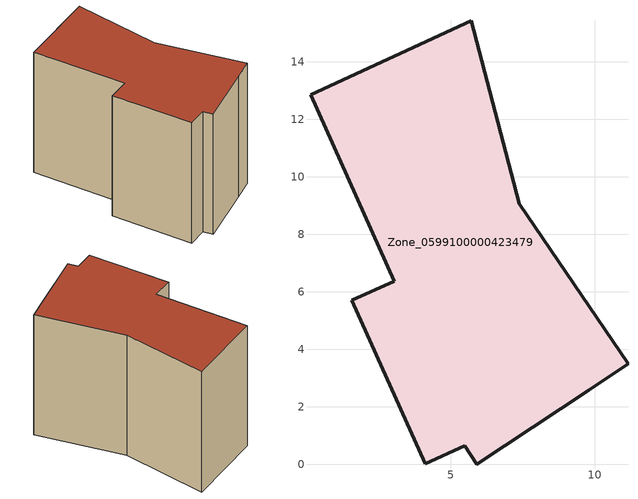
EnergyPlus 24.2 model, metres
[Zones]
Zone_0599100000423479
 floor ground (C_G): 1.55,5.7 3.04,6.36 0.12,12.85 5.71,15.43 7.39,9.06 11.16,3.5 9.8,2.58 5.9,0 5.48,0.64 4.11,0.02 z0
 wall outside (C_F): 3.04,6.36 1.55,5.7 4.11,0.02 5.48,0.64 5.9,0 9.8,2.58 11.16,3.5 7.39,9.06 5.71,15.43 0.12,12.85 3.04,6.36 z0:10.02
 roof outside (C_R): 5.71,15.43 0.12,12.85 3.04,6.36 1.55,5.7 4.11,0.02 5.48,0.64 5.9,0 9.8,2.58 11.16,3.5 7.39,9.06 z10.02
[BUILDING]
Pand.0599100000423479: North Axis=0; Terrain=City; Loads Convergence Tolerance Value=0.04; Temperature Convergence Tolerance Value=0.4; Solar Distribution=FullExterior; Maximum Number of Warmup Days=25; Minimum Number of Warmup Days=1
[Site:Location]
Rotterdam.The.Hague.AP_ZH_NLD Design_Conditions: Latitude=51.96; Longitude=4.45; Time Zone=1; Elevation=-4.5
[SITE:GROUNDTEMPERATURE:BUILDINGSURFACE]
18, 18, 18, 18, 18, 18, 18, 18, 18, 18, 18, 18
[MATERIAL] Thermal Absorptance=0.9; Solar Absorptance=0.7; Visible Absorptance=0.7
Name | Roughness | Thickness | Conductivity | Density | Specific Heat
G.TC.2006-2014 | MediumSmooth | 0.15 | 0.06 | 540 | 1210
F.TC.2006-2014 | Rough | 0.3 | 0.12 | 1920 | 840
R.TC.2006-2014 | MediumRough | 0.2 | 0.08 | 1500 | 1000
[CONSTRUCTION]
C_G: G.TC.2006-2014
C_F: F.TC.2006-2014
C_R: R.TC.2006-2014
[ZONE]
Zone_0599100000423479: Type=1; Multiplier=1; Ceiling Height=Autocalculate; Volume=Autocalculate; Floor Area=autocalculate; Part of Total Floor Area=Yes
[ZONEINFILTRATION:DESIGNFLOWRATE]
Infil_Zone_0599100000423479: Zone or ZoneList or Space or SpaceList=Zone_0599100000423479; Schedule=AlwaysOn; Design Flow Rate Calculation Method=Flow/Area; Flow Rate per Floor Area=0.0015; Constant Term Coefficient=1; Temperature Term Coefficient=0; Velocity Term Coefficient=0; Velocity Squared Term Coefficient=0
[HVACTEMPLATE:ZONE:IDEALLOADSAIRSYSTEM]
Zone_0599100000423479: Maximum Heating Supply Air Temperature=50; Minimum Cooling Supply Air Temperature=13; Maximum Heating Supply Air Humidity Ratio=0.0156; Minimum Cooling Supply Air Humidity Ratio=0.0077; Heating Limit=NoLimit; Cooling Limit=NoLimit; Dehumidification Control Type=ConstantSensibleHeatRatio; Cooling Sensible Heat Ratio=0.7; Dehumidification Setpoint=60; Humidification Control Type=None; Humidification Setpoint=30; Outdoor Air Method=None; Outdoor Air Flow Rate per Person=0.00944; Outdoor Air Flow Rate per Zone Floor Area=0; Outdoor Air Flow Rate per Zone=0; Demand Controlled Ventilation Type=None; Outdoor Air Economizer Type=NoEconomizer; Heat Recovery Type=None; Sensible Heat Recovery Effectiveness=0.7; Latent Heat Recovery Effectiveness=0.65
[ZONECONTROL:THERMOSTAT]
ThermostatControl_Zone_0599100000423479: Zone or ZoneList=Zone_0599100000423479; Control Type Schedule=DualSetpointControlType; Control 1=Thermostat_Zone_0599100000423479; Temperature Difference Between Cutout And Setpoint=0
[THERMOSTATSETPOINT:DUALSETPOINT]
Thermostat_Zone_0599100000423479: Heating Setpoint Temperature Schedule=HeatingSetpoint_Zone_0599100000423479; Cooling Setpoint Temperature Schedule=CoolingSetpoint_Zone_0599100000423479
[SCHEDULE:COMPACT]
HeatingSetpoint_Zone_0599100000423479: Through: 12/31, For: AllDays, Until: 24:00, 21
CoolingSetpoint_Zone_0599100000423479: Through: 12/31, For: AllDays, Until: 24:00, 24
DualSetpointControlType: Through: 12/31, For: AllDays, Until: 24:00, 4
AlwaysOn: Through: 12/31, For: AllDays, Until: 24:00, 1
